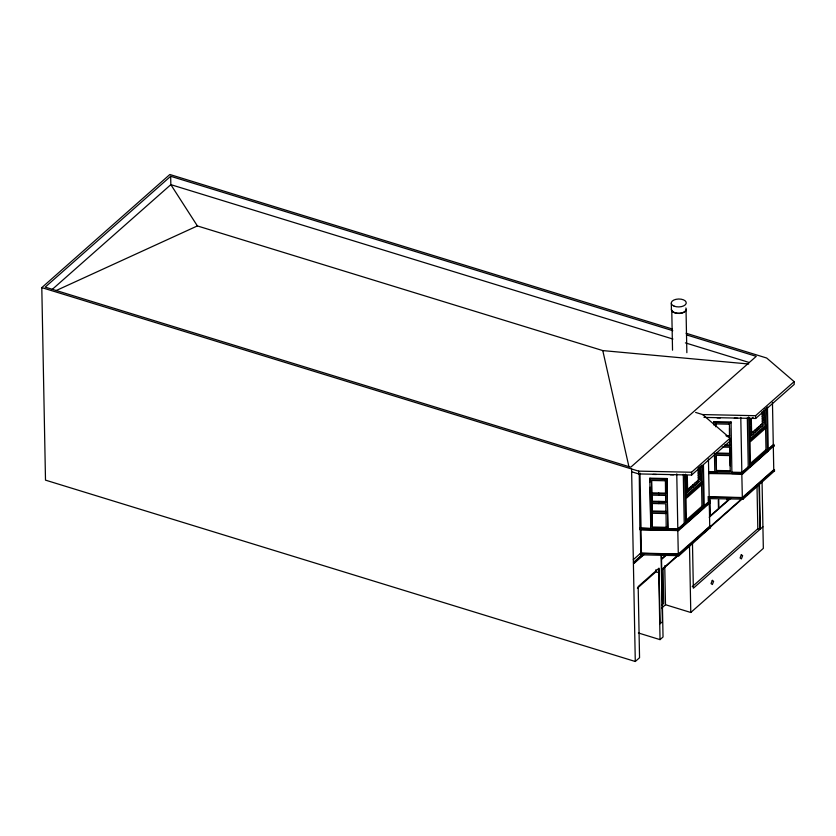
<?xml version="1.0" encoding="UTF-8"?>
<svg xmlns="http://www.w3.org/2000/svg" width="836" height="836" viewBox="0 0 836 836"><rect width="100%" height="100%" fill="white"/><g stroke="black" fill="none" stroke-linecap="round" stroke-linejoin="round"><path stroke-width="1.25" d="M639.258 474.148L639.895 529.731L678.55 530.578L709.983 502.812L708.071 500.722M708.259 499.5L709.963 501.422L703.557 507.076L704.257 507.285L703.442 464.795M710.464 527.924L710.443 526.084L679.01 554.299L640.397 553.411L640.428 554.801L679.031 555.689L710.464 527.474M708.865 473.531L742.577 474.022L774.011 445.807M708.071 498.611L743.058 499.134L774.491 470.929M649.812 479.038L649.917 478.171L667.013 478.537L667.87 529.627L650.774 529.272L649.812 479.038L666.909 479.404L667.013 478.537M651.84 492.853L665.655 493.146L665.55 494.013L651.725 493.731L651.61 480.805M651.892 502.102L651.861 494.254L651.892 502.102L665.707 502.394L665.822 501.516L651.996 501.224M652.08 511.862L652.028 502.624L652.08 511.862L665.895 512.154L666.01 511.287L652.184 510.995M652.498 527.035L666.313 527.328L666.208 528.195L652.383 527.903L652.216 512.395M658.643 493.877L658.747 493M658.663 495.267L658.778 494.4M658.799 502.248L658.904 501.37M658.831 503.638L658.935 502.77M713.965 421.605L713.85 422.473L730.936 422.838L731.051 421.971L713.965 421.605L713.902 425.054M715.564 426.402L715.626 423.037L715.7 426.778M747.311 417.822L748.251 466.76L741.845 472.413L732.012 472.204L731.897 473.071L714.811 472.695L714.926 471.828L708.771 471.703M716.431 471.337L716.118 455.296L729.933 455.589L730.236 471.64L716.431 471.337L716.253 455.662M727.059 436.622L729.567 436.674L729.431 423.34M729.567 436.674L729.535 428.325M724.718 445.724L729.744 445.828L729.776 441.084M730.006 453.331L716.201 453.028L716.097 453.896L729.901 454.199L729.88 446.351M661.109 555.721L662.384 621.775L660.074 623.813L659.008 568.177L638.182 586.579L639.55 657.723L635.287 661.495L45.499 480.136L41.8 287.615L169.854 174.505L672.353 329.018M672.781 330.68L170.68 176.281L45.186 287.124L630.762 467.199L756.256 356.345L686.481 334.891M52.156 289.486L170.837 184.651L170.68 176.281M685.51 477.042L687.297 475.465L687.62 491.944M749.537 420.487L753.121 417.321M41.8 287.615L638.61 471.128L691.56 472.246L730.121 438.189L702.637 414.572L695.615 412.42M702.637 414.572L755.587 415.691L794.148 381.634L766.664 358.017L686.074 333.24M685.551 479.404L687.349 477.816M749.578 422.838L751.376 421.26M631.64 471.765L638.662 473.918L691.612 475.036L730.173 440.98L730.121 438.189M703.975 417.394L755.639 418.481L794.2 384.424L794.148 381.634M685.593 481.755L687.391 480.167M698.164 470.658L699.962 469.069M749.62 425.2L751.418 423.612M762.181 414.102L763.979 412.514M685.645 484.107L687.432 482.518M698.206 473.009L700.004 471.42M749.673 427.551L751.459 425.963M762.233 416.453L764.02 414.875M685.687 486.458L687.485 484.88M698.248 475.36L700.045 473.782M749.714 429.903L751.512 428.325M762.275 418.815L764.073 417.227M685.729 488.82L687.526 487.231M698.3 477.722L700.087 476.133M749.756 432.264L751.554 430.676M762.317 421.166L764.114 419.578M685.781 491.171L700.14 478.485M749.808 434.615L764.156 421.94M749.85 436.967L764.208 424.291L763.937 410.162M685.52 495.915L701.508 481.797L701.185 465.182M749.547 439.36L765.525 425.252L765.201 408.626M698.708 485.685L700.589 484.023M702.585 465.61L702.909 482.236L685.99 497.18L685.541 474.158M766.581 407.78L766.925 425.681L750.017 440.624L749.568 417.603M633.322 559.66L640.773 553.077L640.324 529.355M642.884 554.895L634.085 562.659L633.385 562.45L642.173 554.676M634.367 562.283L643.166 554.508M635.287 661.495L633.395 563.14L634.096 563.36L643.866 554.728M708.395 499.729L710.339 498.016M685.99 520.337L701.968 506.219L701.55 484.472M750.017 463.781L765.995 449.663L765.577 427.927M667.985 528.76L677.818 528.969L684.224 523.315L683.284 474.378M703.766 506.052L709.252 501.203L708.447 458.922M767.793 449.496L773.279 444.647L772.464 402.367M703.379 506.647L686.45 521.591L686.011 498.58L702.93 483.626L703.379 506.647L701.968 506.219M767.396 450.102L750.488 465.035L750.038 442.014L766.957 427.081L767.396 450.102L765.995 449.663M639.864 528.342L677.766 529.397L687.725 521.058M690.515 518.592L695.176 514.474M698.896 511.183L702.627 507.891M731.96 472.633L742.556 472.622L752.682 463.677M678.801 529.522L682.615 526.157M685.468 523.629L690.233 519.428M693.086 516.899L697.851 512.698M699.753 511.015L704.518 506.804M706.42 505.122L709.283 502.593L709.733 526.314L678.299 554.08L640.773 553.077M745.691 470.438L747.593 468.756M752.348 464.555L754.26 462.872M759.966 457.825L761.878 456.142M766.633 451.931L768.545 450.249M684.224 523.315L685.625 523.744L704.257 507.285M748.251 466.76L749.662 467.188L768.274 450.74L767.438 406.954M664.944 555.846L661.527 558.866L661.454 554.968M729.441 498.873L727.602 500.503L727.56 498.089M666.407 555.135L661.537 559.43L661.725 569.462L677.306 555.7M709.221 517.306L730.633 498.402M637.408 588.178L655.947 571.803L655.905 569.713M708.102 496.783L742.337 497.524L773.76 469.759L773.3 446.048M710.391 526.481L741.532 498.967M708.05 497.221L743.037 497.744L774.46 469.529L774.491 471.379M678.957 554.811L661.736 570.027L663.032 636.99L660.043 639.634L638.37 632.967M696.336 539.471L700.192 536.064M703.086 533.504L743.622 497.702M746.517 495.142L750.373 491.735M753.267 489.175L758.095 484.911M661.83 605.107L663.732 603.425L663.063 568.637M661.798 607.981L665.498 604.71L664.745 565.784M692.208 586.715L757.824 528.749L757.008 486.009M759.057 484.065L759.934 529.397L693.347 588.22L692.469 542.877M762.923 526.764L760.279 529.094L759.433 484.984M665.498 604.71L690.776 612.485L763.331 548.385L762.045 481.243M56.033 290.604L197.38 225.929L602.777 350.587L748.669 364.005M717.1 417.843L720.381 417.906M734.322 418.209L737.603 418.272M715.522 423.904L729.326 424.207M725.909 435.723L729.671 435.807M724.833 444.846L729.849 444.961M722.231 447.061L729.765 447.218L729.901 454.199M716.536 470.469L730.34 470.772M708.719 472.131L717.309 472.319M708.918 473.092L711.457 473.155M731.74 473.584L741.877 473.803M653.073 474.399L656.354 474.472M670.294 474.764L673.576 474.838M651.756 495.121L665.581 495.414L665.707 502.394M651.913 503.491L665.738 503.784L665.895 512.154M640.292 527.965L650.878 528.394M642.341 529.616L661.36 530.014M672.938 339.05L170.837 184.651L197.38 225.929M685.395 342.875L748.941 362.416M765.525 425.252L766.925 425.681M768.274 450.74L767.573 450.52L773.979 444.418L774.011 446.267M701.508 481.797L702.909 482.236M757.824 528.749L759.934 529.397M655.947 571.803L658.758 572.66M602.777 350.587L628.933 466.728M762.139 411.751L762.411 425.879M760.572 425.106L760.614 427.457M758.774 426.694L758.827 429.046M756.977 428.272L757.029 430.634M755.587 415.691L755.639 418.481M755.19 429.861L755.232 432.212M753.393 431.449L753.435 433.8M751.324 418.899L751.648 435.378M748.69 416.965L749.662 467.188M742.556 472.622L742.577 474.022M743.037 497.744L743.058 499.134M740.79 417.321L741.845 472.413M741.793 472.842L742.337 497.524M742.274 497.953L742.305 499.353M731.051 421.971L731.897 473.071M730.037 454.721L730.246 465.83M729.588 438.064L729.744 445.828M727.132 498.465L727.174 500.879L718.897 508.194L718.73 499.75M718.302 500.137L718.469 508.57L710.182 515.885L709.858 499.008M714.446 453.384L714.811 472.695M709.963 500.963L709.983 502.812M709.44 499.385L709.764 516.261M698.384 482.424L698.112 468.296L699.91 466.718L700.181 480.836L685.823 493.522L685.457 474.691M696.545 481.661L696.597 484.013M694.747 483.239L694.8 485.601M692.96 484.828L693.002 487.179M691.56 472.246L691.612 475.036M691.163 486.416L691.205 488.767M686.022 309.498L686.858 352.688M689.366 488.005L689.407 490.356M689.491 545.521L690.776 612.485M684.684 474.806L685.625 523.744M678.518 529.188L678.55 530.578M679.01 554.299L679.031 555.689M676.763 473.876L677.818 528.969M677.766 529.397L678.299 554.08M678.247 554.519L678.278 555.909M671.778 310.793L672.531 350.18M671.308 303.499L671.433 310.041M666.909 479.404L667.87 529.627M665.55 494.013L665.404 479.895L665.299 480.763L651.474 480.47L651.725 493.731M666.208 528.195L666.031 512.677L665.926 513.555L652.101 513.262L652.383 527.903M658.674 568.48L660.043 639.634M649.917 478.171L649.99 482.038M650.084 487.189L650.826 525.823M639.979 473.103L641.045 528.195M640.982 528.624L641.494 555.135M640.616 528.571L640.637 529.961M638.61 471.128L638.662 473.918M634.085 562.659L634.096 563.36M631.588 468.975L633.385 562.45M685.739 310.469A7.137 3.772 -1.1 0 1 678.727 313.281A7.137 3.772 -1.1 0 1 671.956 310.501M685.875 307.972A7.503 3.961 -1.1 0 1 679.699 313.437A7.503 3.961 -1.1 0 1 671.475 309.006M712.293 580.351L711.049 583.57L712.376 584.531L713.61 581.313L712.293 580.351M741.323 554.707L740.079 557.936L741.396 558.897L742.64 555.668L741.323 554.707M674.067 306.122A7.503 3.961 -1.1 0 0 686.168 303.468A7.503 3.961 -1.1 0 0 676.052 299.309A7.503 3.961 -1.1 0 0 674.067 306.122"/></g></svg>
